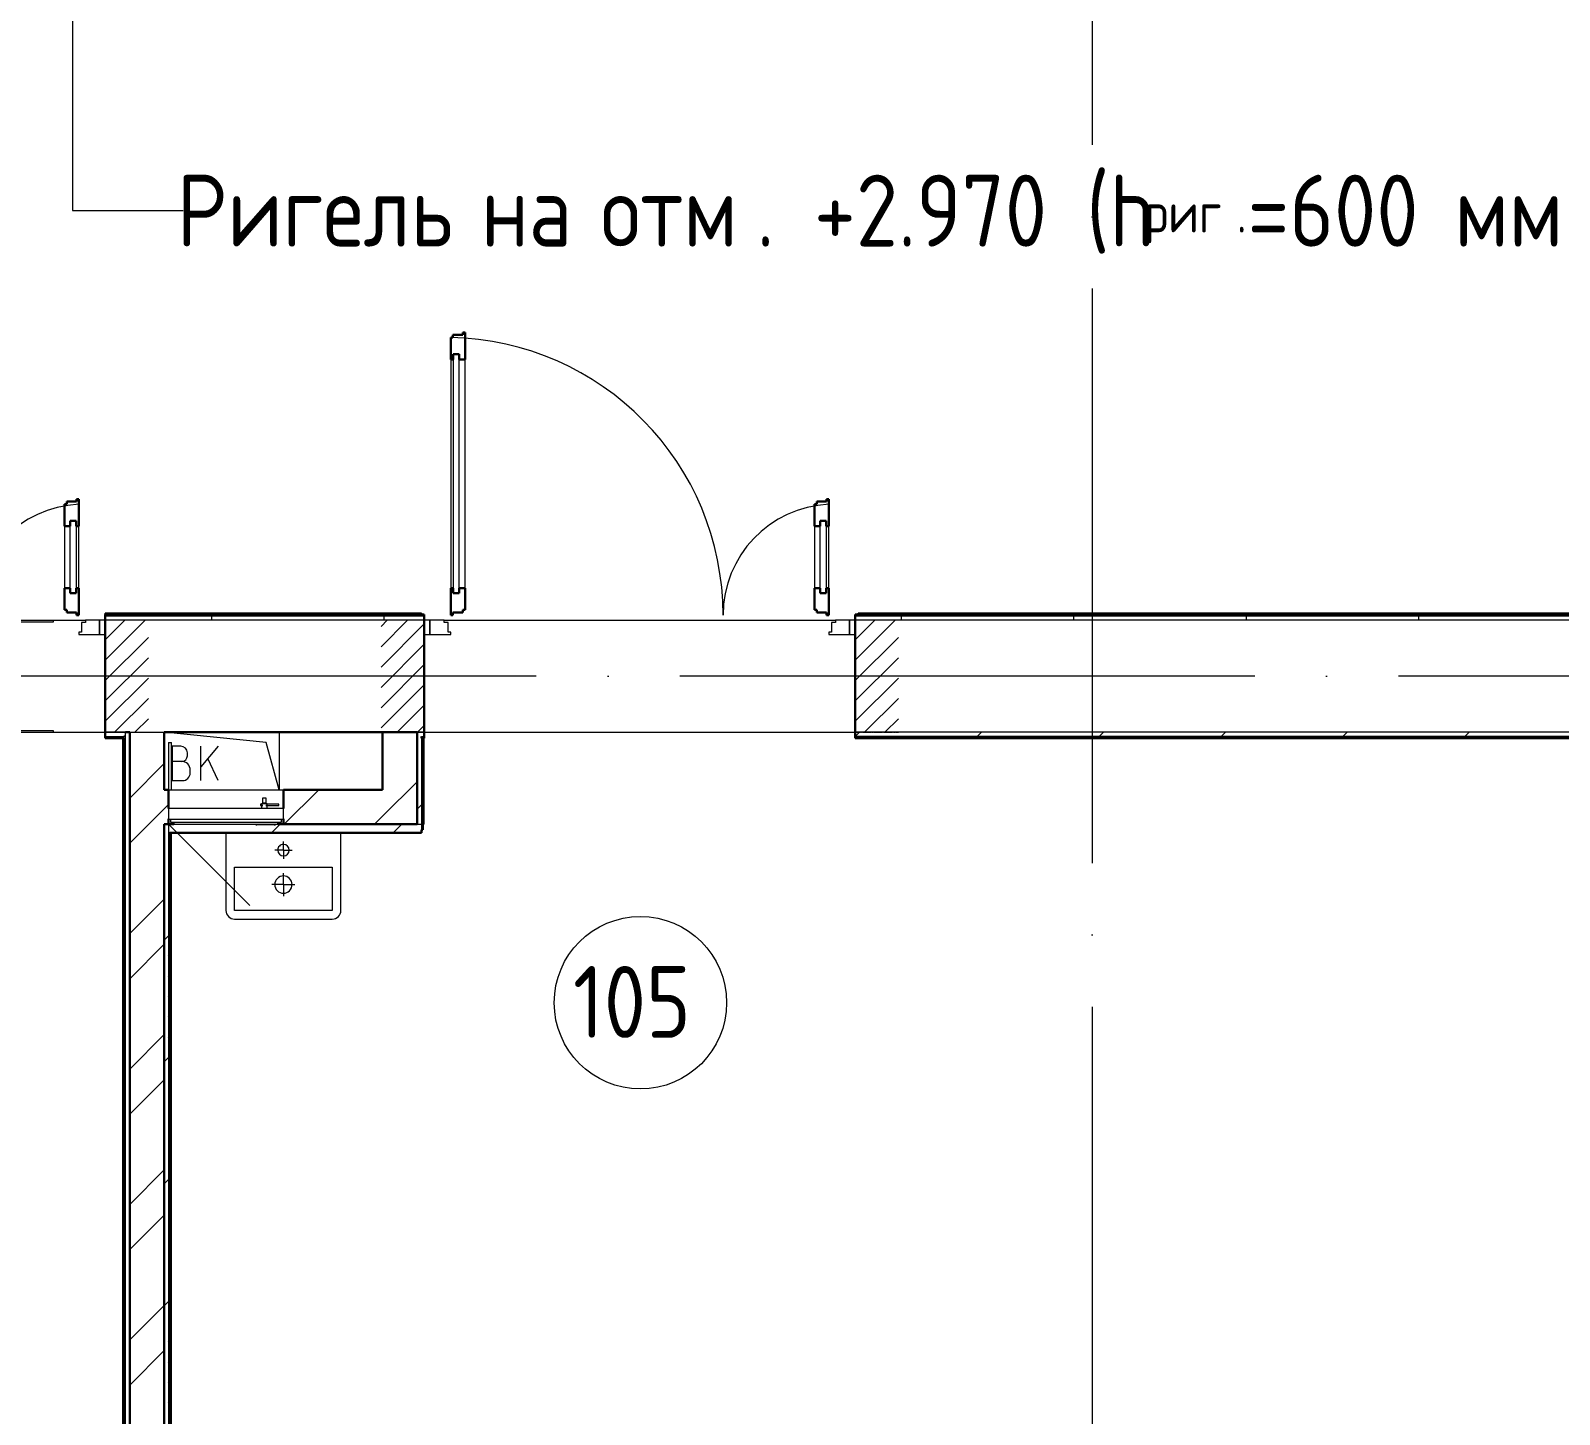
# Model space of a CAD drawing. Header units: millimetres. Extents: x -88595 to 880822, y -1054509 to -148035.
# Drawn here: x 154568 to 159889, y -279271 to -274454 of the extents above; entities that cross this region are included whole.
import ezdxf

# ---------------------------------------------------------------- set-up
doc = ezdxf.new("R2010")
doc.units = ezdxf.units.MM
doc.linetypes.add('ADSK_Линия сетки', pattern=[25, 20, -2.5, 0, -2.5])
doc.linetypes.add('ADSK_Штриховая_ш2 п1_5', pattern=[4.5, 3, -1.5])
for name, color, linetype, lineweight in [('Аннотация', 7, 'Continuous', 20), ('Двери', 7, 'Continuous', 9), ('Марки помещений', 7, 'Continuous', 20), ('Оборудование', 7, 'Continuous', 18), ('Ограждение', 7, 'Continuous', 9), ('Оси', 7, 'Continuous', 9), ('Перекрытие', 7, 'Continuous', 18), ('Стены внутренние', 7, 'Continuous', 18), ('Стены наружные', 7, 'Continuous', 18), ('Стены штриховка', 7, 'Continuous', 9), ('Узлы', 7, 'Continuous', 18)]:
    doc.layers.add(name, color=color, linetype=linetype, lineweight=lineweight)
doc.layers.add('Двери открывание', color=7, linetype='Continuous', lineweight=9, true_color=0xc0c0c0)
doc.styles.add('GOST Common_3', font='GOST_Common.ttf', dxfattribs={"width": 0.9, "height": 2.5})
doc.styles.add('GOST Common_5', font='GOST_Common.ttf', dxfattribs={"width": 0.9, "height": 5})
pattern_1 = [(0, (215928.7, 665702.34), (0, 600), []), (90, (215928.7, 665702.34), (-600, 4e-14), [])]

# ---------------------------------------------------------------- blocks, each defined once
blk = doc.blocks.new('1 этаж')
at = {"layer": 'Двери', "lineweight": 18, "true_color": 0xff0000}
h = blk.add_hatch(dxfattribs=at)
h.set_pattern_fill('FP_2', color=1, style=0, pattern_type=2)
h.set_pattern_definition([(45, (190082.71, 651612.605), (-35.3553, 35.3553), [])])
h.paths.add_polyline_path([(190957.7, 651417.6), (191107.7, 651417.6), (191107.7, 651807.6), (190957.7, 651807.6), (190957.7, 651466.9)])
h.paths.add_polyline_path([(189457.7, 651417.6), (189457.7, 651807.6), (189307.7, 651807.6), (189307.7, 651417.6)])
h = blk.add_hatch(dxfattribs=at)
h.set_pattern_fill('FP_2', color=1, style=0, pattern_type=2)
h.set_pattern_definition([(45, (192692.71, 651612.605), (-35.3553, 35.3553), [])])
h.paths.add_polyline_path([(193567.7, 651417.6), (193717.7, 651417.6), (193717.7, 651807.6), (193567.7, 651807.6), (193567.7, 651466.9)])
h.paths.add_polyline_path([(192067.7, 651417.6), (192067.7, 651807.6), (191917.7, 651807.6), (191917.7, 651417.6)])
at = {"layer": 'Ограждение'}
h = blk.add_hatch(dxfattribs=at)
h.set_pattern_fill('FP_25', color=256, style=0, pattern_type=2)
h.set_pattern_definition(pattern_1)
h.paths.add_polyline_path([(190957.7, 651827.6), (192057.7, 651827.6), (192057.7, 651832.6), (190957.7, 651832.6)])
h = blk.add_hatch(dxfattribs=at)
h.set_pattern_fill('FP_26', color=256, style=0, pattern_type=2)
h.set_pattern_definition(pattern_1)
h.paths.add_polyline_path([(199807.7, 651827.6), (199812.7, 651832.6), (193577.7, 651832.6), (193577.7, 651827.6), (199802.7, 651827.6)])
at = {"lineweight": 18}
for p, q in [((191518.1, 651381.7), (191162.7, 651417.6)), ((191562.7, 651417.6), (191562.7, 651217.6)), ((191220.1, 651369.4), (191190.1, 651369.4)), ((191190.1, 651369.4), (191190.1, 651249.4)), ((191243.4, 651336.1), (191243.4, 651346.1)), ((191350.1, 651369.4), (191290.1, 651297.9)), ((191290.1, 651249.4), (191290.1, 651369.4)), ((191562.7, 651217.6), (191518.1, 651381.7)), ((191223.4, 651316.1), (191190.1, 651316.1)), ((191253.4, 651276.1), (191253.4, 651286.1)), ((191350.1, 651249.4), (191314.1, 651326.5)), ((191190.1, 651249.4), (191226.7, 651249.4))]:
    blk.add_line(p, q, dxfattribs=at)
for centre, radius, start, end in [((191220.1, 651346.1), 23.3, 0, 90), ((191223.4, 651336.1), 20, 270, 0), ((191223.4, 651286.1), 30, 0, 90), ((191226.7, 651276.1), 26.7, 270, 0)]:
    blk.add_arc(centre, radius, start, end, dxfattribs=at)
at = {"layer": 'Аннотация', "lineweight": 9}
for p, q in [((190843.6, 654019), (190843.6, 653233.3)), ((190843.6, 653233.3), (191228.4, 653233.3))]:
    blk.add_line(p, q, dxfattribs=at)
at = {"layer": 'Двери', "lineweight": 30}
for p, q in [((192167.7, 652791.6), (192159.7, 652791.6)), ((192159.7, 652791.6), (192159.7, 652715.6)), ((192201.7, 652800.6), (192167.7, 652800.6)), ((192167.7, 652800.6), (192167.7, 652791.6)), ((192209.7, 652809.6), (192201.7, 652809.6)), ((192201.7, 652809.6), (192201.7, 652800.6)), ((192209.7, 652715.6), (192209.7, 652809.6)), ((192168.7, 652733.6), (192168.7, 652715.6)), ((192189.7, 652733.6), (192168.7, 652733.6)), ((192189.7, 652715.6), (192189.7, 652733.6)), ((192168.7, 652715.6), (192159.7, 652715.6)), ((192209.7, 652715.6), (192189.7, 652715.6)), ((190823.7, 652211.6), (190815.7, 652211.6)), ((190815.7, 652211.6), (190815.7, 652135.6)), ((190857.7, 652220.6), (190823.7, 652220.6)), ((190823.7, 652220.6), (190823.7, 652211.6)), ((190865.7, 652229.6), (190857.7, 652229.6)), ((190857.7, 652229.6), (190857.7, 652220.6)), ((190865.7, 652135.6), (190865.7, 652229.6)), ((193433.7, 652211.6), (193425.7, 652211.6)), ((193425.7, 652211.6), (193425.7, 652135.6)), ((193467.7, 652220.6), (193433.7, 652220.6)), ((193433.7, 652220.6), (193433.7, 652211.6)), ((193475.7, 652229.6), (193467.7, 652229.6)), ((193467.7, 652229.6), (193467.7, 652220.6)), ((193475.7, 652135.6), (193475.7, 652229.6)), ((190815.7, 652135.6), (190835.7, 652135.6)), ((190835.7, 652135.6), (190835.7, 652153.6)), ((190835.7, 652153.6), (190856.7, 652153.6)), ((190856.7, 652153.6), (190856.7, 652135.6)), ((190856.7, 652135.6), (190865.7, 652135.6)), ((193425.7, 652135.6), (193445.7, 652135.6)), ((193445.7, 652135.6), (193445.7, 652153.6)), ((193445.7, 652153.6), (193466.7, 652153.6)), ((193466.7, 652153.6), (193466.7, 652135.6)), ((193466.7, 652135.6), (193475.7, 652135.6)), ((190815.7, 651919.6), (190815.7, 651843.6)), ((190815.7, 651919.6), (190835.7, 651919.6)), ((190835.7, 651919.6), (190835.7, 651901.6)), ((190835.7, 651901.6), (190856.7, 651901.6)), ((190856.7, 651919.6), (190865.7, 651919.6)), ((190856.7, 651901.6), (190856.7, 651919.6)), ((190865.7, 651825.6), (190865.7, 651919.6)), ((192159.7, 651919.6), (192159.7, 651825.6)), ((192168.7, 651919.6), (192159.7, 651919.6)), ((192168.7, 651901.6), (192168.7, 651919.6)), ((192189.7, 651901.6), (192168.7, 651901.6)), ((192189.7, 651919.6), (192189.7, 651901.6)), ((192209.7, 651919.6), (192189.7, 651919.6)), ((192209.7, 651843.6), (192209.7, 651919.6)), ((193425.7, 651919.6), (193425.7, 651843.6)), ((193425.7, 651919.6), (193445.7, 651919.6)), ((193445.7, 651919.6), (193445.7, 651901.6)), ((193445.7, 651901.6), (193466.7, 651901.6)), ((193466.7, 651919.6), (193475.7, 651919.6)), ((193466.7, 651901.6), (193466.7, 651919.6)), ((193475.7, 651825.6), (193475.7, 651919.6)), ((190815.7, 651843.6), (190823.7, 651843.6)), ((190823.7, 651843.6), (190823.7, 651834.6)), ((190823.7, 651834.6), (190857.7, 651834.6)), ((190857.7, 651834.6), (190857.7, 651825.6)), ((190857.7, 651825.6), (190865.7, 651825.6)), ((192159.7, 651825.6), (192167.7, 651825.6)), ((192167.7, 651825.6), (192167.7, 651834.6)), ((192167.7, 651834.6), (192201.7, 651834.6)), ((192201.7, 651834.6), (192201.7, 651843.6)), ((192201.7, 651843.6), (192209.7, 651843.6)), ((193425.7, 651843.6), (193433.7, 651843.6)), ((193433.7, 651843.6), (193433.7, 651834.6)), ((193433.7, 651834.6), (193467.7, 651834.6)), ((193467.7, 651834.6), (193467.7, 651825.6)), ((193467.7, 651825.6), (193475.7, 651825.6))]:
    blk.add_line(p, q, dxfattribs=at)
at = {"layer": 'Двери'}
for p, q in [((192168.7, 652733.6), (192168.7, 651901.6)), ((192189.7, 652733.6), (192168.7, 652733.6)), ((192189.7, 651901.6), (192189.7, 652733.6)), ((192159.7, 652715.6), (192159.7, 651919.6)), ((192209.7, 651919.6), (192209.7, 652715.6)), ((190815.7, 652135.6), (190815.7, 651919.6)), ((190835.7, 651901.6), (190835.7, 652153.6)), ((190835.7, 652153.6), (190856.7, 652153.6)), ((190856.7, 652153.6), (190856.7, 651901.6)), ((190865.7, 651919.6), (190865.7, 652135.6)), ((193425.7, 652135.6), (193425.7, 651919.6)), ((193445.7, 651901.6), (193445.7, 652153.6)), ((193445.7, 652153.6), (193466.7, 652153.6)), ((193466.7, 652153.6), (193466.7, 651901.6)), ((193475.7, 651919.6), (193475.7, 652135.6)), ((190856.7, 651901.6), (190835.7, 651901.6)), ((192168.7, 651901.6), (192189.7, 651901.6)), ((193466.7, 651901.6), (193445.7, 651901.6)), ((190874.7, 651765.6), (190865.7, 651765.6)), ((190865.7, 651765.6), (190865.7, 651757.6)), ((190888.7, 651799.6), (190874.7, 651799.6)), ((190874.7, 651799.6), (190874.7, 651765.6)), ((190888.7, 651807.6), (190888.7, 651799.6)), ((190937.7, 651807.6), (190888.7, 651807.6)), ((190957.7, 651807.6), (190937.7, 651807.6)), ((190937.7, 651807.6), (190937.7, 651757.6)), ((190937.7, 651757.6), (190937.7, 651807.6)), ((190957.7, 651757.6), (190957.7, 651807.6)), ((192067.7, 651807.6), (192067.7, 651757.6)), ((192087.7, 651807.6), (192067.7, 651807.6)), ((192087.7, 651757.6), (192087.7, 651807.6)), ((192136.7, 651807.6), (192087.7, 651807.6)), ((192087.7, 651807.6), (192087.7, 651757.6)), ((192136.7, 651799.6), (192136.7, 651807.6)), ((192150.7, 651799.6), (192136.7, 651799.6)), ((192150.7, 651765.6), (192150.7, 651799.6)), ((192159.7, 651765.6), (192150.7, 651765.6)), ((192159.7, 651757.6), (192159.7, 651765.6)), ((193484.7, 651765.6), (193475.7, 651765.6)), ((193475.7, 651765.6), (193475.7, 651757.6)), ((193498.7, 651799.6), (193484.7, 651799.6)), ((193484.7, 651799.6), (193484.7, 651765.6)), ((193498.7, 651807.6), (193498.7, 651799.6)), ((193547.7, 651807.6), (193498.7, 651807.6)), ((193567.7, 651807.6), (193547.7, 651807.6)), ((193547.7, 651807.6), (193547.7, 651757.6)), ((193547.7, 651757.6), (193547.7, 651807.6)), ((193567.7, 651757.6), (193567.7, 651807.6)), ((190865.7, 651757.6), (190937.7, 651757.6)), ((190937.7, 651757.6), (190957.7, 651757.6)), ((192067.7, 651757.6), (192087.7, 651757.6)), ((192087.7, 651757.6), (192159.7, 651757.6)), ((193475.7, 651757.6), (193547.7, 651757.6)), ((193547.7, 651757.6), (193567.7, 651757.6))]:
    blk.add_line(p, q, dxfattribs=at)
at = {"layer": 'Двери', "linetype": 'ADSK_Штриховая_ш2 п1_5'}
for p, q in [((191107.7, 651807.6), (190957.7, 651807.6)), ((190957.7, 651807.6), (190957.7, 651417.6)), ((192067.7, 651807.6), (191917.7, 651807.6)), ((192067.7, 651417.6), (192067.7, 651807.6)), ((193717.7, 651807.6), (193567.7, 651807.6)), ((193567.7, 651807.6), (193567.7, 651417.6)), ((190957.7, 651417.6), (191107.7, 651417.6)), ((191917.7, 651417.6), (192067.7, 651417.6)), ((193567.7, 651417.6), (193717.7, 651417.6))]:
    blk.add_line(p, q, dxfattribs=at)
at = {"layer": 'Двери открывание'}
for centre, radius, start, end in [((192141.7, 651825.6), 966, 0, 88.9323), ((190883.7, 651825.6), 386, 92.6728, 180), ((193493.7, 651825.6), 386, 92.6728, 180)]:
    blk.add_arc(centre, radius, start, end, dxfattribs=at)
at = {"layer": 'Марки помещений'}
blk.add_circle((192820.1, 650476.4), 300, dxfattribs=at)
at = {"layer": 'Оборудование'}
for p, q in [((191505.1, 651187.9), (191505.1, 651170.5)), ((191517.3, 651187.9), (191505.1, 651187.9)), ((191517.3, 651170.5), (191517.3, 651187.9)), ((191177.7, 651152.6), (191177.7, 651116.2)), ((191577.7, 651152.6), (191177.7, 651152.6)), ((191506.4, 651168), (191498.1, 651168)), ((191498.1, 651168), (191498.1, 651163)), ((191498.1, 651163), (191506.4, 651163)), ((191501.6, 651168.5), (191501.6, 651152.6)), ((191520.9, 651168.5), (191501.6, 651168.5)), ((191505.1, 651170.5), (191503.1, 651168.5)), ((191517.3, 651170.5), (191505.1, 651170.5)), ((191561.9, 651168), (191516, 651168)), ((191516, 651163), (191561.9, 651163)), ((191519.3, 651168.5), (191517.3, 651170.5)), ((191520.9, 651152.6), (191520.9, 651168.5)), ((191561.9, 651163), (191561.9, 651168)), ((191577.7, 651116.2), (191577.7, 651152.6)), ((191177.7, 651097.6), (191460.6, 650814.8)), ((191178.6, 651115.3), (191576.8, 651115.3)), ((191184.7, 651115.3), (191184.7, 651105.6)), ((191185.7, 651104.6), (191569.8, 651104.6)), ((191196.7, 651103.1), (191196.7, 651097.6)), ((191196.7, 651097.6), (191558.7, 651097.6)), ((191481.2, 651097.6), (191481.2, 651095.6)), ((191481.2, 651095.6), (191485.2, 651095.6)), ((191545.7, 651095.6), (191485.2, 651095.6)), ((191545.7, 651095.6), (191549.7, 651095.6)), ((191549.7, 651095.6), (191549.7, 651097.6)), ((191558.7, 651097.6), (191558.7, 651103.1)), ((191570.7, 651105.6), (191570.7, 651115.3))]:
    blk.add_line(p, q, dxfattribs=at)
for points, knots in [([(191177.7, 651116.2), (191177.7, 651116.1), (191177.7, 651116), (191177.8, 651115.8), (191178, 651115.6), (191178.1, 651115.4), (191178.3, 651115.4), (191178.4, 651115.3), (191178.5, 651115.3), (191178.6, 651115.3)], [-1, -1, -1, -1, -0.833333, -0.666667, -0.5, -0.333333, -0.25, -0.166667, 0, 0, 0, 0]), ([(191184.7, 651105.6), (191184.7, 651105.5), (191184.7, 651105.3), (191184.8, 651105.1), (191184.9, 651104.9), (191185.1, 651104.8), (191185.2, 651104.7), (191185.3, 651104.7), (191185.5, 651104.6), (191185.6, 651104.6), (191185.7, 651104.6)], [-1, -1, -1, -1, -0.833333, -0.666667, -0.541667, -0.416667, -0.333333, -0.25, -0.166667, 0, 0, 0, 0]), ([(191195.2, 651104.6), (191195.3, 651104.6), (191195.5, 651104.6), (191195.8, 651104.5), (191195.9, 651104.4), (191196.1, 651104.3), (191196.3, 651104.2), (191196.4, 651104), (191196.5, 651103.8), (191196.6, 651103.7), (191196.7, 651103.4), (191196.7, 651103.2), (191196.7, 651103.1)], [-1, -1, -1, -1, -0.833333, -0.75, -0.666667, -0.583333, -0.5, -0.416667, -0.333333, -0.25, -0.166667, 0, 0, 0, 0]), ([(191558.7, 651103.1), (191558.7, 651103.2), (191558.7, 651103.4), (191558.8, 651103.7), (191558.9, 651103.8), (191559, 651104), (191559.2, 651104.2), (191559.3, 651104.3), (191559.5, 651104.4), (191559.7, 651104.5), (191559.9, 651104.6), (191560.1, 651104.6), (191560.2, 651104.6)], [0, 0, 0, 0, 0.166667, 0.25, 0.333333, 0.416667, 0.5, 0.583333, 0.666667, 0.75, 0.833333, 1, 1, 1, 1]), ([(191569.8, 651104.6), (191569.8, 651104.6), (191570, 651104.6), (191570.1, 651104.7), (191570.2, 651104.7), (191570.4, 651104.8), (191570.5, 651104.9), (191570.6, 651105.1), (191570.7, 651105.3), (191570.7, 651105.5), (191570.7, 651105.6)], [0, 0, 0, 0, 0.166667, 0.25, 0.333333, 0.416667, 0.541667, 0.666667, 0.833333, 1, 1, 1, 1]), ([(191576.8, 651115.3), (191576.9, 651115.3), (191577, 651115.3), (191577.1, 651115.4), (191577.3, 651115.4), (191577.5, 651115.6), (191577.6, 651115.8), (191577.7, 651116), (191577.7, 651116.1), (191577.7, 651116.2)], [0, 0, 0, 0, 0.166667, 0.25, 0.333333, 0.5, 0.666667, 0.833333, 1, 1, 1, 1])]:
    blk.add_open_spline(points, degree=3, knots=knots, dxfattribs=at)
at = {"layer": 'Ограждение'}
for p, q in [((190957.7, 651827.6), (190957.7, 651832.6)), ((192057.7, 651832.6), (190957.7, 651832.6)), ((192057.7, 651832.6), (192057.7, 651827.6)), ((193577.7, 651827.6), (193577.7, 651832.6)), ((199812.7, 651832.6), (193577.7, 651832.6)), ((191017.7, 651397.6), (191017.7, 645762.6)), ((192067.7, 651097.6), (192067.7, 651397.6)), ((191177.7, 651382.6), (191187.7, 651382.6)), ((191177.7, 651382.6), (191177.7, 651217.6)), ((191187.7, 651217.6), (191187.7, 651382.6)), ((192067.7, 651097.6), (192062.7, 651097.6)), ((191187.7, 645762.6), (191187.7, 651067.8))]:
    blk.add_line(p, q, dxfattribs=at)
at = {"layer": 'Оси', "linetype": 'ADSK_Линия сетки', "ltscale": 100}
for p, q in [((194392.7, 662962.6), (194392.7, 631836.5)), ((252460, 651612.6), (175520.4, 651612.6))]:
    blk.add_line(p, q, dxfattribs=at)
at = {"layer": 'Перекрытие', "color": 49, "ltscale": 100, "true_color": 0x464646}
for p, q in [((189526.7, 651807.6), (190888.7, 651807.6)), ((191562.7, 651417.6), (191562.7, 651217.6))]:
    blk.add_line(p, q, dxfattribs=at)
at = {"layer": 'Стены внутренние'}
for p, q in [((190777.7, 651802.6), (190777.7, 651807.6)), ((192067.7, 651807.6), (190957.7, 651807.6)), ((192136.7, 651807.6), (193498.7, 651807.6)), ((199397.7, 651807.6), (193567.7, 651807.6)), ((189457.7, 651417.6), (191027.7, 651417.6)), ((190777.7, 651417.6), (190777.7, 651422.6)), ((191042.7, 651417.6), (191162.7, 651417.6)), ((192067.7, 651417.6), (193567.7, 651417.6))]:
    blk.add_line(p, q, dxfattribs=at)
at = {"layer": 'Стены внутренние', "lineweight": 30}
for p, q in [((190957.7, 651807.6), (190957.7, 651417.6)), ((192067.7, 651417.6), (192067.7, 651807.6)), ((193567.7, 651807.6), (193567.7, 651417.6)), ((191027.7, 651417.6), (191042.7, 651417.6)), ((191162.7, 651417.6), (191922.7, 651417.6))]:
    blk.add_line(p, q, dxfattribs=at)
at = {"layer": 'Стены наружные', "lineweight": 30}
for p, q in [((192067.7, 651827.6), (190957.7, 651827.6)), ((190957.7, 651827.6), (190957.7, 651807.6)), ((192067.7, 651807.6), (192067.7, 651827.6)), ((199807.7, 651827.6), (193567.7, 651827.6)), ((193567.7, 651827.6), (193567.7, 651807.6)), ((190957.7, 651417.6), (190957.7, 651397.6)), ((190957.7, 651397.6), (191022.7, 651397.6)), ((191022.7, 651402.6), (191027.7, 651402.6)), ((191022.7, 651397.6), (191022.7, 645647.6)), ((191042.7, 651417.6), (191027.7, 651417.6)), ((191042.7, 651417.6), (191042.7, 645637.6)), ((191162.7, 651217.6), (191162.7, 651417.6)), ((191922.7, 651417.6), (191922.7, 651217.6)), ((192042.7, 651417.6), (191922.7, 651417.6)), ((192042.7, 651097.6), (192042.7, 651417.6)), ((192057.7, 651402.6), (192057.7, 651397.6)), ((192062.7, 651397.6), (192067.7, 651397.6)), ((192062.7, 651077.6), (192062.7, 651397.6)), ((192067.7, 651397.6), (192067.7, 651417.6)), ((193567.7, 651417.6), (193567.7, 651397.6)), ((193567.7, 651397.6), (198533, 651397.6)), ((191177.7, 651217.6), (191162.7, 651217.6)), ((191177.7, 651152.6), (191177.7, 651217.6)), ((191922.7, 651217.6), (191577.7, 651217.6)), ((191577.7, 651217.6), (191577.7, 651152.6)), ((191162.7, 645637.6), (191162.7, 651097.6)), ((191196.7, 651097.6), (191162.7, 651097.6)), ((191177.7, 651097.6), (191177.7, 651116)), ((192042.7, 651097.6), (191558.7, 651097.6)), ((191577.7, 651116), (191577.7, 651097.6)), ((192057.7, 651077.6), (192062.7, 651077.6)), ((192057.7, 651067.6), (192057.7, 651077.6)), ((191182.7, 645647.6), (191182.7, 651067.6)), ((191182.7, 651067.6), (192057.7, 651067.6))]:
    blk.add_line(p, q, dxfattribs=at)
at = {"layer": 'Стены наружные', "linetype": 'Continuous', "lineweight": 9}
for p, q in [((191018.1, 651822.6), (191023.1, 651827.6)), ((191088.8, 651822.6), (191093.8, 651827.6)), ((191159.5, 651822.6), (191164.5, 651827.6)), ((191230.2, 651822.6), (191235.2, 651827.6)), ((191300.9, 651822.6), (191305.9, 651827.6)), ((191328.7, 651807.6), (191328.7, 651822.6)), ((191371.6, 651822.6), (191376.6, 651827.6)), ((191442.4, 651822.6), (191447.4, 651827.6)), ((191513.1, 651822.6), (191518.1, 651827.6)), ((191583.8, 651822.6), (191588.8, 651827.6)), ((191654.5, 651822.6), (191659.5, 651827.6)), ((191725.2, 651822.6), (191730.2, 651827.6)), ((191795.9, 651822.6), (191800.9, 651827.6)), ((191866.6, 651822.6), (191871.6, 651827.6)), ((191928.7, 651807.6), (191928.7, 651822.6)), ((191937.3, 651822.6), (191942.3, 651827.6)), ((192008, 651822.6), (192013, 651827.6)), ((193567.7, 651826.6), (193568.7, 651827.6)), ((193634.4, 651822.6), (193639.4, 651827.6)), ((193705.1, 651822.6), (193710.1, 651827.6)), ((193728.7, 651807.6), (193728.7, 651822.6)), ((193775.8, 651822.6), (193780.8, 651827.6)), ((193846.5, 651822.6), (193851.5, 651827.6)), ((193917.2, 651822.6), (193922.2, 651827.6)), ((193987.9, 651822.6), (193992.9, 651827.6)), ((194058.7, 651822.6), (194063.7, 651827.6)), ((194129.4, 651822.6), (194134.4, 651827.6)), ((194200.1, 651822.6), (194205.1, 651827.6)), ((194270.8, 651822.6), (194275.8, 651827.6)), ((194328.7, 651807.6), (194328.7, 651822.6)), ((194341.5, 651822.6), (194346.5, 651827.6)), ((194412.2, 651822.6), (194417.2, 651827.6)), ((194482.9, 651822.6), (194487.9, 651827.6)), ((194553.6, 651822.6), (194558.6, 651827.6)), ((194624.3, 651822.6), (194629.3, 651827.6)), ((194695, 651822.6), (194700, 651827.6)), ((194765.8, 651822.6), (194770.8, 651827.6)), ((194836.5, 651822.6), (194841.5, 651827.6)), ((194907.2, 651822.6), (194912.2, 651827.6)), ((194928.7, 651807.6), (194928.7, 651822.6)), ((194977.9, 651822.6), (194982.9, 651827.6)), ((195048.6, 651822.6), (195053.6, 651827.6)), ((195119.3, 651822.6), (195124.3, 651827.6)), ((195190, 651822.6), (195195, 651827.6)), ((195260.7, 651822.6), (195265.7, 651827.6)), ((195331.4, 651822.6), (195336.4, 651827.6)), ((195402.2, 651822.6), (195407.2, 651827.6)), ((195472.9, 651822.6), (195477.9, 651827.6)), ((195528.7, 651807.6), (195528.7, 651822.6)), ((195543.6, 651822.6), (195548.6, 651827.6)), ((195614.3, 651822.6), (195619.3, 651827.6)), ((195685, 651822.6), (195690, 651827.6)), ((195755.7, 651822.6), (195760.7, 651827.6)), ((195826.4, 651822.6), (195831.4, 651827.6)), ((195897.1, 651822.6), (195902.1, 651827.6)), ((195967.8, 651822.6), (195972.8, 651827.6)), ((191017.4, 651397.6), (191022.4, 651402.6)), ((191022.4, 651402.6), (191027.7, 651408)), ((193567.7, 651402.4), (193567.9, 651402.6)), ((193567.9, 651402.6), (193582.9, 651417.6)), ((193633.7, 651397.6), (193638.7, 651402.6)), ((193704.4, 651397.6), (193709.4, 651402.6)), ((193775.1, 651397.6), (193780.1, 651402.6)), ((193845.8, 651397.6), (193850.8, 651402.6)), ((193916.5, 651397.6), (193921.5, 651402.6)), ((193987.2, 651397.6), (193992.2, 651402.6)), ((193992.2, 651402.6), (194007.2, 651417.6)), ((194057.9, 651397.6), (194062.9, 651402.6)), ((194128.6, 651397.6), (194133.6, 651402.6)), ((194199.3, 651397.6), (194204.3, 651402.6)), ((194270, 651397.6), (194275, 651402.6)), ((194340.8, 651397.6), (194345.8, 651402.6)), ((194411.5, 651397.6), (194416.5, 651402.6)), ((194416.5, 651402.6), (194431.5, 651417.6)), ((194482.2, 651397.6), (194487.2, 651402.6)), ((194552.9, 651397.6), (194557.9, 651402.6)), ((194623.6, 651397.6), (194628.6, 651402.6)), ((194694.3, 651397.6), (194699.3, 651402.6)), ((194765, 651397.6), (194770, 651402.6)), ((194835.7, 651397.6), (194840.7, 651402.6)), ((194840.7, 651402.6), (194855.7, 651417.6)), ((194906.4, 651397.6), (194911.4, 651402.6)), ((194977.2, 651397.6), (194982.2, 651402.6)), ((195047.9, 651397.6), (195052.9, 651402.6)), ((195118.6, 651397.6), (195123.6, 651402.6)), ((195189.3, 651397.6), (195194.3, 651402.6)), ((195260, 651397.6), (195265, 651402.6)), ((195265, 651402.6), (195280, 651417.6)), ((195330.7, 651397.6), (195335.7, 651402.6)), ((195401.4, 651397.6), (195406.4, 651402.6)), ((195472.1, 651397.6), (195477.1, 651402.6)), ((195542.8, 651397.6), (195547.8, 651402.6)), ((195613.5, 651397.6), (195618.5, 651402.6)), ((195684.3, 651397.6), (195689.3, 651402.6)), ((195689.3, 651402.6), (195704.3, 651417.6)), ((195755, 651397.6), (195760, 651402.6)), ((195825.7, 651397.6), (195830.7, 651402.6)), ((195896.4, 651397.6), (195901.4, 651402.6)), ((195967.1, 651397.6), (195972.1, 651402.6)), ((191022.7, 651332.2), (191027.7, 651337.2)), ((192057.7, 651377.3), (192062.7, 651382.3)), ((191042.7, 651188.6), (191162.7, 651308.6)), ((192057.7, 651306.6), (192062.7, 651311.6)), ((191022.7, 651261.5), (191027.7, 651266.5)), ((191922.7, 651125.6), (192042.7, 651245.6)), ((192057.7, 651235.9), (192062.7, 651240.9)), ((191022.7, 651190.8), (191027.7, 651195.8)), ((191580.4, 651097.6), (191700.4, 651217.6)), ((191022.7, 651120.1), (191027.7, 651125.1)), ((191042.7, 651031.4), (191162.7, 651151.4)), ((191162.7, 651151.4), (191177.7, 651166.4)), ((191894.7, 651097.6), (191922.7, 651125.6)), ((192042.7, 651150.2), (192057.7, 651165.2)), ((192057.7, 651165.2), (192062.7, 651170.2)), ((191535.9, 651067.6), (191565.9, 651097.6)), ((191960.1, 651067.6), (191990.1, 651097.6)), ((192057.7, 651094.5), (192062.7, 651099.5)), ((191022.7, 651049.4), (191027.7, 651054.4)), ((191177.7, 651063), (191182.3, 651067.6)), ((191022.7, 650978.7), (191027.7, 650983.7)), ((191177.7, 650992.3), (191182.7, 650997.3)), ((191022.7, 650908), (191027.7, 650913)), ((191177.7, 650921.6), (191182.7, 650926.6)), ((191022.7, 650837.3), (191027.7, 650842.3)), ((191042.7, 650717.1), (191162.7, 650837.1)), ((191177.7, 650850.9), (191182.7, 650855.9)), ((191022.7, 650766.6), (191027.7, 650771.6)), ((191177.7, 650780.1), (191182.7, 650785.1)), ((191022.7, 650695.9), (191027.7, 650700.9)), ((191162.7, 650694.4), (191177.7, 650709.4)), ((191177.7, 650709.4), (191182.7, 650714.4)), ((191042.7, 650559.9), (191162.7, 650679.9)), ((191022.7, 650625.1), (191027.7, 650630.1)), ((191177.7, 650638.7), (191182.7, 650643.7)), ((191022.7, 650554.4), (191027.7, 650559.4)), ((191177.7, 650568), (191182.7, 650573)), ((191022.7, 650483.7), (191027.7, 650488.7)), ((191177.7, 650497.3), (191182.7, 650502.3)), ((191177.7, 650426.6), (191182.7, 650431.6)), ((191022.7, 650413), (191027.7, 650418)), ((191022.7, 650342.3), (191027.7, 650347.3)), ((191042.7, 650245.6), (191162.7, 650365.6)), ((191177.7, 650355.9), (191182.7, 650360.9)), ((191022.7, 650271.6), (191027.7, 650276.6)), ((191162.7, 650270.2), (191177.7, 650285.2)), ((191177.7, 650285.2), (191182.7, 650290.2)), ((191177.7, 650214.5), (191182.7, 650219.5)), ((191022.7, 650200.9), (191027.7, 650205.9)), ((191042.7, 650088.5), (191162.7, 650208.5)), ((191022.7, 650130.2), (191027.7, 650135.2)), ((191177.7, 650143.7), (191182.7, 650148.7)), ((191022.7, 650059.5), (191027.7, 650064.5)), ((191177.7, 650073), (191182.7, 650078)), ((191177.7, 650002.3), (191182.7, 650007.3)), ((191022.7, 649988.7), (191027.7, 649993.7)), ((191022.7, 649918), (191027.7, 649923)), ((191177.7, 649931.6), (191182.7, 649936.6)), ((191022.7, 649847.3), (191027.7, 649852.3)), ((191042.7, 649774.2), (191162.7, 649894.2)), ((191162.7, 649845.9), (191177.7, 649860.9)), ((191177.7, 649860.9), (191182.7, 649865.9)), ((191177.7, 649790.2), (191182.7, 649795.2)), ((191022.7, 649776.6), (191027.7, 649781.6)), ((191022.7, 649705.9), (191027.7, 649710.9)), ((191042.7, 649617), (191162.7, 649737)), ((191177.7, 649719.5), (191182.7, 649724.5)), ((191022.7, 649635.2), (191027.7, 649640.2)), ((191177.7, 649648.8), (191182.7, 649653.8)), ((191177.7, 649578.1), (191182.7, 649583.1)), ((191022.7, 649564.5), (191027.7, 649569.5)), ((191022.7, 649493.8), (191027.7, 649498.8)), ((191177.7, 649507.4), (191182.7, 649512.4)), ((191022.7, 649423.1), (191027.7, 649428.1)), ((191042.7, 649302.7), (191162.7, 649422.7)), ((191162.7, 649421.6), (191177.7, 649436.6)), ((191177.7, 649436.6), (191182.7, 649441.6)), ((191177.7, 649365.9), (191182.7, 649370.9)), ((191022.7, 649352.4), (191027.7, 649357.4)), ((191022.7, 649281.6), (191027.7, 649286.6)), ((191042.7, 649145.5), (191162.7, 649265.5)), ((191177.7, 649295.2), (191182.7, 649300.2)), ((191022.7, 649210.9), (191027.7, 649215.9)), ((191177.7, 649224.5), (191182.7, 649229.5)), ((191177.7, 649153.8), (191182.7, 649158.8)), ((191022.7, 649140.2), (191027.7, 649145.2)), ((191022.7, 649069.5), (191027.7, 649074.5)), ((191177.7, 649083.1), (191182.7, 649088.1))]:
    blk.add_line(p, q, dxfattribs=at)
at = {"layer": 'Стены наружные'}
for p, q in [((189526.7, 651802.6), (190777.7, 651802.6)), ((190777.7, 651422.6), (189457.7, 651422.6)), ((192067.7, 651417.6), (192042.7, 651417.6)), ((198553, 651417.6), (193567.7, 651417.6)), ((191177.7, 651217.6), (191577.7, 651217.6))]:
    blk.add_line(p, q, dxfattribs=at)
at = {"layer": 'Стены штриховка'}
for p, q in [((190957.7, 651822.6), (192067.7, 651822.6)), ((193567.7, 651822.6), (199787.7, 651822.6)), ((191027.7, 651417.6), (190957.7, 651417.6)), ((190957.7, 651402.6), (191022.7, 651402.6)), ((191027.7, 645642.6), (191027.7, 651417.6)), ((192057.7, 651402.6), (192067.7, 651402.6)), ((192057.7, 651397.6), (192057.7, 651077.6)), ((198553, 651402.6), (193567.7, 651402.6)), ((191177.7, 651097.6), (191177.7, 645642.6)), ((192042.7, 651097.6), (192057.7, 651097.6)), ((191182.7, 651067.6), (191177.7, 651067.6))]:
    blk.add_line(p, q, dxfattribs=at)
at = {"layer": 'Узлы', "lineweight": 9}
for p, q in [((191377.7, 651067.6), (191377.7, 650797.6)), ((191577.7, 651007.6), (191577.7, 651037.6)), ((191777.7, 650797.6), (191777.7, 651067.6)), ((191577.7, 651007.6), (191547.7, 651007.6)), ((191577.7, 651007.6), (191577.7, 650977.6)), ((191577.7, 651007.6), (191607.7, 651007.6)), ((191577.7, 650887.6), (191577.7, 650927.6)), ((191577.7, 650887.6), (191537.7, 650887.6)), ((191577.7, 650887.6), (191577.7, 650847.6)), ((191577.7, 650887.6), (191617.7, 650887.6)), ((191407.7, 650767.6), (191577.7, 650767.6)), ((191577.7, 650767.6), (191747.7, 650767.6))]:
    blk.add_line(p, q, dxfattribs=at)
at = {"layer": 'Узлы'}
for p, q in [((191407.7, 650797.6), (191407.7, 650948.5)), ((191407.7, 650948.5), (191747.7, 650948.5)), ((191747.7, 650948.5), (191747.7, 650797.6)), ((191747.7, 650797.6), (191407.7, 650797.6))]:
    blk.add_line(p, q, dxfattribs=at)
at = {"layer": 'Узлы', "lineweight": 9}
for centre, radius, start, end in [((191577.7, 651007.6), 20, 90, 180.0116), ((191577.7, 651007.6), 20, 0, 90), ((191577.7, 651007.6), 20, 180, 270), ((191577.7, 651007.6), 20, 270, 0), ((191577.7, 650887.6), 30, 90, 180.0077), ((191577.7, 650887.6), 30, 0, 90), ((191577.7, 650887.6), 30, 180, 270), ((191577.7, 650887.6), 30, 270, 0)]:
    blk.add_arc(centre, radius, start, end, dxfattribs=at)
at = {"layer": 'Узлы'}
for centre, start, end in [((191407.7, 650797.6), 180, 270), ((191747.7, 650797.6), 270, 0)]:
    blk.add_arc(centre, 30, start, end, dxfattribs=at)
at = {"layer": 'Аннотация', "width": 0.9}
for s, height, style, p in [('Ригель', 250, 'GOST Common_3', (191205.9, 653108.3)), ('. +2.970 (h', 250, 'GOST Common_3', (193224, 653108.3)), ('=600', 250, 'GOST Common_3', (194932.6, 653108.3)), ('на', 250, 'GOST Common_3', (192265.6, 653108.3)), ('отм', 250, 'GOST Common_3', (192682.3, 653108.3)), ('риг', 138.75, 'GOST Common_5', (194573.5, 653157.6)), ('мм', 250, 'GOST Common_3', (195652.9, 653108.3)), ('.', 138.8, 'GOST Common_5', (194895, 653157.6))]:
    blk.add_text(s, height=height, dxfattribs=dict(at, style=style)).set_placement(p)
at = {"layer": 'Марки помещений', "style": 'GOST Common_3', "width": 0.9}
blk.add_text('105', height=250, dxfattribs=at).set_placement((192585.2, 650354.2))

msp = doc.modelspace()

# ---------------------------------------------------------------- block references
at = {"layer": 'Оборудование', "color": 5, "true_color": 0x0000ff}
msp.add_blockref('1 этаж', (-36129.5, -928314.5), dxfattribs=at)

doc.saveas('drawing.dxf')
